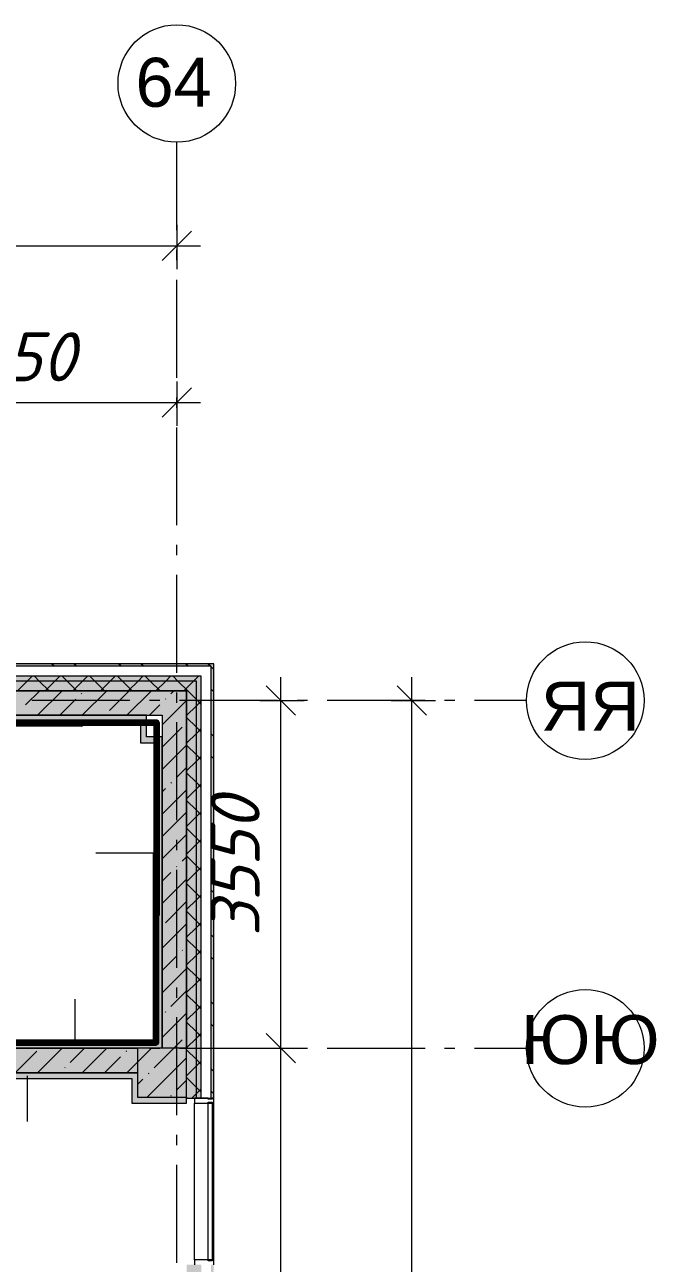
# Model space of a CAD drawing. Header units: millimetres. Extents: x -537608 to 253996, y -217170 to 186033.
# Drawn here: x -214928 to -208485, y 173176 to 185821 of the extents above; entities that cross this region are included whole.
import ezdxf

# ---------------------------------------------------------------- set-up
doc = ezdxf.new("R2010")
doc.units = ezdxf.units.MM
doc.layers.add('16) Лак 1.6м', color=160, linetype='Continuous', lineweight=90)
doc.layers.add('PDF _Геометрия', color=7, linetype='Continuous')
doc.layers.add('PDF _Текст', color=7, linetype='Continuous')
doc.layers.add('PDF _Сплошная заливка', color=7, linetype='Continuous', true_color=0xffffff)
doc.styles.add('PDF ArialMT', font='arial.ttf')
doc.styles.add('PDF ISOCPEUR Italic', font='isocpeui.ttf')

msp = doc.modelspace()

# ---------------------------------------------------------------- hatches: boundary and pattern name
at = {"layer": 'PDF _Сплошная заливка', "transparency": 33554559}
h = msp.add_hatch(color=256, dxfattribs=at)
h.paths.add_polyline_path([(-213026.1966, 179270.9029), (-212999.1964, 179270.9029), (-212999.1964, 179297.9009), (-219902.1951, 179297.9009), (-219902.1951, 179270.9029), (-213238.0699, 179270.9029)], flags=0)
h.paths.add_polyline_path([(-224741.5329, 179270.9029), (-224741.5329, 179297.9009), (-225936.532, 179297.9009), (-225936.532, 179270.9029), (-224926.2392, 179270.9029)], flags=0)
h.paths.add_polyline_path([(-220752.1962, 179270.9029), (-220752.1962, 179297.9009), (-223041.5329, 179297.9009), (-223041.5329, 179270.9029), (-221586.7628, 179270.9029)], flags=0)
h.paths.add_polyline_path([(-228265.7155, 179270.9029), (-227636.5321, 179270.9029), (-227636.5321, 179297.9009), (-228831.5332, 179297.9009), (-228831.5332, 179270.9029)], flags=0)
h.paths.add_polyline_path([(-230531.5312, 179270.9029), (-230531.5312, 179297.9009), (-231726.5323, 179297.9009), (-231726.5323, 179270.9029), (-231605.1918, 179270.9029)], flags=0)
h.paths.add_polyline_path([(-234109.8002, 179270.9029), (-233426.5324, 179270.9029), (-233426.5324, 179297.9009), (-234621.5314, 179297.9009), (-234621.5314, 179270.9029)], flags=0)
h.paths.add_polyline_path([(-236321.5315, 179270.9029), (-236321.5315, 179297.9009), (-237516.5305, 179297.9009), (-237516.5305, 179270.9029), (-236614.4085, 179270.9029)], flags=0)
h.paths.add_polyline_path([(-239216.5305, 179270.9029), (-239216.5305, 179297.9009), (-242926.19, 179297.9009), (-242926.19, 179270.9029), (-239953.8848, 179270.9029)], flags=0)
h.paths.add_polyline_path([(-245926.1886, 179270.9029), (-244626.1922, 179270.9029), (-244626.1922, 179297.9009), (-245926.1886, 179297.9009)], flags=0)
h.paths.add_polyline_path([(-248302.5757, 179270.9029), (-247626.1909, 179270.9029), (-247626.1909, 179297.9009), (-248926.1873, 179297.9009), (-248926.1873, 179270.9029)], flags=0)
h.paths.add_polyline_path([(-251926.1902, 179270.9029), (-250626.1895, 179270.9029), (-250626.1895, 179297.9009), (-251926.1902, 179297.9009)], flags=0)
h.paths.add_polyline_path([(-256651.2687, 179270.9029), (-256626.1868, 179270.9029), (-256626.1868, 179297.9009), (-257926.1874, 179297.9009), (-257926.1874, 179270.9029)], flags=0)
h.paths.add_polyline_path([(-254926.1888, 179270.9029), (-253626.1881, 179270.9029), (-253626.1881, 179297.9009), (-254926.1888, 179297.9009)], flags=0)
h.paths.add_polyline_path([(-264476.1869, 179270.9029), (-262626.1883, 179270.9029), (-262626.1883, 179297.9009), (-264576.1872, 179297.9009), (-264576.1872, 179270.9029)], flags=0)
h.paths.add_polyline_path([(-259626.1854, 179270.9029), (-259626.1854, 179297.9009), (-260926.1861, 179297.9009), (-260926.1861, 179270.9029), (-259990.745, 179270.9029)], flags=0)
h = msp.add_hatch(color=256, dxfattribs=at)
h.paths.add_polyline_path([(-212999.1964, 140391.2579), (-212999.1964, 140911.2581), (-213026.1966, 140911.2581), (-213026.1966, 140391.2579)], flags=0)
h.paths.add_polyline_path([(-213026.1966, 141761.2576), (-212999.1964, 141761.2576), (-212999.1964, 149311.2565), (-213026.1966, 149311.2565), (-213026.1966, 143549.4642)], flags=0)
h.paths.add_polyline_path([(-212999.1964, 162961.253), (-212999.1964, 164261.2537), (-213026.1966, 164261.2537), (-213026.1966, 162961.253)], flags=0)
h.paths.add_polyline_path([(-212999.1964, 165961.2517), (-212999.1964, 167261.2524), (-213026.1966, 167261.2524), (-213026.1966, 165961.2517)], flags=0)
h.paths.add_polyline_path([(-212999.1964, 168961.2525), (-212999.1964, 170261.2532), (-213026.1966, 170261.2532), (-213026.1966, 168961.2525)], flags=0)
h.paths.add_polyline_path([(-213026.1966, 171961.2511), (-212999.1964, 171961.2511), (-212999.1964, 173161.2514), (-213026.1966, 173161.2514)], flags=0)
h.paths.add_polyline_path([(-212999.1964, 174861.2493), (-212999.1964, 179270.9029), (-213026.1966, 179270.9029), (-213026.1966, 174861.2493)], flags=0)
h = msp.add_hatch(color=256, dxfattribs=at)
h.paths.add_polyline_path([(-213176.1955, 179120.9023), (-213126.1959, 179120.9023), (-213126.1959, 179170.9025), (-219902.1951, 179170.9025), (-219902.1951, 179120.9023), (-213238.0699, 179120.9023)], flags=0)
h.paths.add_polyline_path([(-223041.5329, 179120.9023), (-220752.1962, 179120.9023), (-220752.1962, 179170.9025), (-223041.5329, 179170.9025)], flags=0)
h.paths.add_polyline_path([(-224741.5329, 179120.9023), (-224741.5329, 179170.9025), (-225936.532, 179170.9025), (-225936.532, 179120.9023), (-224926.2392, 179120.9023)], flags=0)
h.paths.add_polyline_path([(-228265.7155, 179120.9023), (-227636.5321, 179120.9023), (-227636.5321, 179170.9025), (-228831.5332, 179170.9025), (-228831.5332, 179120.9023)], flags=0)
h.paths.add_polyline_path([(-234109.8002, 179120.9023), (-233426.5324, 179120.9023), (-233426.5324, 179170.9025), (-234621.5314, 179170.9025), (-234621.5314, 179120.9023)], flags=0)
h.paths.add_polyline_path([(-231605.1918, 179120.9023), (-230531.5312, 179120.9023), (-230531.5312, 179170.9025), (-231726.5323, 179170.9025), (-231726.5323, 179120.9023)], flags=0)
h.paths.add_polyline_path([(-236321.5315, 179120.9023), (-236321.5315, 179170.9025), (-237516.5305, 179170.9025), (-237516.5305, 179120.9023), (-236614.4085, 179120.9023)], flags=0)
h.paths.add_polyline_path([(-239216.5305, 179120.9023), (-239216.5305, 179170.9025), (-242926.19, 179170.9025), (-242926.19, 179120.9023), (-239953.8848, 179120.9023)], flags=0)
h.paths.add_polyline_path([(-248926.1873, 179120.9023), (-247626.1909, 179120.9023), (-247626.1909, 179170.9025), (-248926.1873, 179170.9025)], flags=0)
h.paths.add_polyline_path([(-244626.1922, 179120.9023), (-244626.1922, 179170.9025), (-245926.1886, 179170.9025), (-245926.1886, 179120.9023), (-244963.0993, 179120.9023)], flags=0)
h.paths.add_polyline_path([(-250626.1895, 179120.9023), (-250626.1895, 179170.9025), (-251926.1902, 179170.9025), (-251926.1902, 179120.9023), (-251642.052, 179120.9023)], flags=0)
h.paths.add_polyline_path([(-254926.1888, 179120.9023), (-253626.1881, 179120.9023), (-253626.1881, 179170.9025), (-254926.1888, 179170.9025)], flags=0)
h.paths.add_polyline_path([(-256626.1868, 179120.9023), (-256626.1868, 179170.9025), (-257926.1874, 179170.9025), (-257926.1874, 179120.9023), (-256651.2687, 179120.9023)], flags=0)
h.paths.add_polyline_path([(-259626.1854, 179120.9023), (-259626.1854, 179170.9025), (-260926.1861, 179170.9025), (-260926.1861, 179120.9023), (-259990.745, 179120.9023)], flags=0)
h.paths.add_polyline_path([(-263330.2213, 179120.9023), (-262626.1883, 179120.9023), (-262626.1883, 179170.9025), (-264426.1867, 179170.9025), (-264426.1867, 179120.9023), (-264326.1863, 179120.9023)], flags=0)
h = msp.add_hatch(color=256, dxfattribs=at)
h.paths.add_polyline_path([(-213176.1955, 179020.9019), (-213176.1955, 179120.9023), (-219902.1951, 179120.9023), (-219902.1951, 179020.9019), (-213238.0699, 179020.9019)], flags=0)
h.paths.add_polyline_path([(-220752.1962, 179020.9019), (-220752.1962, 179120.9023), (-223041.5329, 179120.9023), (-223041.5329, 179020.9019), (-221026.1962, 179020.9019)], flags=0)
h.paths.add_polyline_path([(-225936.532, 179020.9019), (-224741.5329, 179020.9019), (-224741.5329, 179120.9023), (-225936.532, 179120.9023)], flags=0)
h.paths.add_polyline_path([(-228831.5332, 179020.9019), (-227636.5321, 179020.9019), (-227636.5321, 179120.9023), (-228831.5332, 179120.9023)], flags=0)
h.paths.add_polyline_path([(-230531.5312, 179020.9019), (-230531.5312, 179120.9023), (-231726.5323, 179120.9023), (-231726.5323, 179020.9019), (-231605.1918, 179020.9019)], flags=0)
h.paths.add_polyline_path([(-234621.5314, 179020.9019), (-233426.5324, 179020.9019), (-233426.5324, 179120.9023), (-234621.5314, 179120.9023)], flags=0)
h.paths.add_polyline_path([(-236321.5315, 179020.9019), (-236321.5315, 179120.9023), (-237516.5305, 179120.9023), (-237516.5305, 179020.9019), (-236614.4085, 179020.9019)], flags=0)
h.paths.add_polyline_path([(-239216.5305, 179020.9019), (-239216.5305, 179120.9023), (-242926.19, 179120.9023), (-242926.19, 179020.9019), (-239953.8848, 179020.9019)], flags=0)
h.paths.add_polyline_path([(-244626.1922, 179020.9019), (-244626.1922, 179120.9023), (-245926.1886, 179120.9023), (-245926.1886, 179020.9019), (-244963.0993, 179020.9019)], flags=0)
h.paths.add_polyline_path([(-247626.1909, 179020.9019), (-247626.1909, 179120.9023), (-248926.1873, 179120.9023), (-248926.1873, 179020.9019), (-248302.5757, 179020.9019)], flags=0)
h.paths.add_polyline_path([(-250626.1895, 179020.9019), (-250626.1895, 179120.9023), (-251926.1902, 179120.9023), (-251926.1902, 179020.9019), (-251642.052, 179020.9019)], flags=0)
h.paths.add_polyline_path([(-253626.1881, 179020.9019), (-253626.1881, 179120.9023), (-254926.1888, 179120.9023), (-254926.1888, 179020.9019)], flags=0)
h.paths.add_polyline_path([(-256651.2687, 179020.9019), (-256626.1868, 179020.9019), (-256626.1868, 179120.9023), (-257926.1874, 179120.9023), (-257926.1874, 179020.9019)], flags=0)
h.paths.add_polyline_path([(-259990.745, 179020.9019), (-259626.1854, 179020.9019), (-259626.1854, 179120.9023), (-260926.1861, 179120.9023), (-260926.1861, 179020.9019)], flags=0)
h.paths.add_polyline_path([(-263330.2213, 179020.9019), (-262626.1883, 179020.9019), (-262626.1883, 179120.9023), (-264326.1863, 179120.9023), (-264326.1863, 179021.2507), (-263526.1875, 179020.9019)], flags=0)
h = msp.add_hatch(color=256, dxfattribs=at)
h.paths.add_polyline_path([(-213176.1955, 140391.2579), (-213126.1959, 140391.2579), (-213126.1959, 140911.2581), (-213176.1955, 140911.2581), (-213176.1955, 140717.6694)], flags=0)
h.paths.add_polyline_path([(-213176.1955, 141761.2576), (-213126.1959, 141761.2576), (-213126.1959, 149311.2565), (-213176.1955, 149311.2565), (-213176.1955, 143549.4642)], flags=0)
h.paths.add_polyline_path([(-213176.1955, 162961.253), (-213126.1959, 162961.253), (-213126.1959, 164261.2537), (-213176.1955, 164261.2537), (-213176.1955, 163372.0366)], flags=0)
h.paths.add_polyline_path([(-213176.1955, 165961.2517), (-213126.1959, 165961.2517), (-213126.1959, 167261.2524), (-213176.1955, 167261.2524), (-213176.1955, 166203.8314)], flags=0)
h.paths.add_polyline_path([(-213176.1955, 168961.2525), (-213126.1959, 168961.2525), (-213126.1959, 170261.2532), (-213176.1955, 170261.2532), (-213176.1955, 169035.6284)], flags=0)
h.paths.add_polyline_path([(-213126.1959, 171961.2511), (-213126.1959, 173161.2514), (-213176.1955, 173161.2514), (-213176.1955, 171961.2511)], flags=0)
h.paths.add_polyline_path([(-213176.1955, 174861.2493), (-213126.1959, 174861.2493), (-213126.1959, 179120.9023), (-213176.1955, 179120.9023), (-213176.1955, 177531.0151)], flags=0)
h = msp.add_hatch(color=256, dxfattribs=at)
h.paths.add_polyline_path([(-213276.196, 178770.901), (-213276.196, 179020.9019), (-219827.1948, 179020.9019), (-219827.1948, 178770.901), (-213526.1963, 178770.901)], flags=0)
h.paths.add_polyline_path([(-221026.1962, 178770.901), (-220827.1944, 178770.901), (-220827.1944, 179020.9019), (-221026.1962, 179020.9019), (-221026.1962, 178946.9135)], flags=0)
h = msp.add_hatch(color=256, dxfattribs=at)
h.paths.add_polyline_path([(-213238.0699, 140391.2579), (-213176.1955, 140391.2579), (-213176.1955, 140911.2581), (-213276.196, 140911.2581), (-213276.196, 140391.2579)], flags=0)
h.paths.add_polyline_path([(-213238.0699, 141761.2576), (-213176.1955, 141761.2576), (-213176.1955, 149311.2565), (-213276.196, 149311.2565), (-213276.196, 141761.2576)], flags=0)
h.paths.add_polyline_path([(-213176.1955, 162961.253), (-213176.1955, 164261.2537), (-213276.196, 164261.2537), (-213276.196, 162961.253), (-213238.0699, 162961.253)], flags=0)
h.paths.add_polyline_path([(-213176.1955, 165961.2517), (-213176.1955, 167261.2524), (-213276.196, 167261.2524), (-213276.196, 165961.2517), (-213238.0699, 165961.2517)], flags=0)
h.paths.add_polyline_path([(-213176.1955, 168961.2525), (-213176.1955, 170261.2532), (-213276.196, 170261.2532), (-213276.196, 168961.2525), (-213238.0699, 168961.2525)], flags=0)
h.paths.add_polyline_path([(-213238.0699, 171961.2511), (-213176.1955, 171961.2511), (-213176.1955, 173161.2514), (-213276.196, 173161.2514), (-213276.196, 171961.2511)], flags=0)
h.paths.add_polyline_path([(-213276.196, 174861.2493), (-213176.1955, 174861.2493), (-213176.1955, 179020.9019), (-213276.196, 179020.9019), (-213276.196, 174870.9032)], flags=0)
at = {"layer": 'PDF _Сплошная заливка', "true_color": 0x56bc34, "transparency": 33554559}
h = msp.add_hatch(color=85, dxfattribs=at)
h.paths.add_polyline_path([(-213746.1959, 178710.9024), (-213686.1963, 178710.9024), (-213686.1963, 178770.901), (-219827.1948, 178770.901), (-219827.1948, 178710.9024), (-214907.808, 178710.9024)], flags=0)
h.paths.add_polyline_path([(-220966.1955, 178710.9024), (-220827.1944, 178710.9024), (-220827.1944, 178770.901), (-221026.1962, 178770.901), (-221026.1962, 178710.9024)], flags=0)
for points in [[(-213586.1959, 175370.9051), (-213526.1963, 175370.9051), (-213526.1963, 178550.9036), (-213586.1959, 178550.9036), (-213586.1959, 175430.9036)], [(-213586.1959, 175370.9051), (-213586.1959, 175430.9036), (-221026.1962, 175430.9036), (-221026.1962, 175370.9051), (-213776.1962, 175370.9051)]]:
    msp.add_hatch(color=85, dxfattribs=at).paths.add_polyline_path(points)
at = {"layer": 'PDF _Сплошная заливка', "transparency": 33554559}
msp.add_hatch(color=256, dxfattribs=at).paths.add_polyline_path([(-218796.1949, 175120.9041), (-213776.1962, 175120.9041), (-213776.1962, 175370.9051), (-220776.1952, 175370.9051), (-220776.1952, 175120.9041), (-218856.1956, 175120.9041)])
at = {"layer": 'PDF _Сплошная заливка', "true_color": 0xff7d7d, "transparency": 33554559}
msp.add_hatch(color=11, dxfattribs=at).paths.add_polyline_path([(-213836.1964, 175060.9013), (-213776.1962, 175060.9013), (-213776.1962, 175120.9041), (-220716.1945, 175120.9041), (-220716.1945, 175060.9013), (-214907.808, 175060.9013)])

# ---------------------------------------------------------------- linework, layer by layer
at = {"layer": '16) Лак 1.6м'}
for points in [[(-219022.9949, 178696.8489), (-213582.9981, 178696.8489), (-213582.9981, 176725.7381)], [(-220966.1955, 176871.251), (-220966.1955, 175430.9036), (-213586.1959, 175430.9036), (-213586.1959, 177362.2149)]]:
    msp.add_lwpolyline(points, dxfattribs=at)
at = {"layer": 'PDF _Геометрия', "color": 253, "lineweight": 9, "true_color": 0xaaaaaa}
for p, q in [((-213376.1958, 183722.4917), (-213376.1958, 184621.1603)), ((-213376.1958, 183416.6603), (-213376.1958, 183522.4909)), ((-213376.1958, 182216.66), (-213376.1958, 183216.6595)), ((-213376.1958, 181910.8243), (-213376.1958, 182016.6593)), ((-213376.1958, 180710.8284), (-213376.1958, 181710.8279)), ((-213376.1958, 180404.9927), (-213376.1958, 180510.8276)), ((-213376.1958, 179204.9924), (-213376.1958, 180204.9919)), ((-213376.1958, 178899.161), (-213376.1958, 179004.9916)), ((-213855.4594, 178921.2504), (-214855.4589, 178921.2504)), ((-213549.6259, 178921.2504), (-213655.4602, 178921.2504)), ((-212349.6267, 178921.2504), (-213349.6262, 178921.2504)), ((-212043.7937, 178921.2504), (-212149.627, 178921.2504)), ((-210843.7944, 178921.2504), (-211843.7934, 178921.2504)), ((-210537.9604, 178921.2504), (-210643.7926, 178921.2504)), ((-209808.2351, 178921.2504), (-210337.9607, 178921.2504)), ((-213376.1958, 177699.1607), (-213376.1958, 178699.1602)), ((-213376.1958, 177393.3251), (-213376.1958, 177499.16)), ((-213376.1958, 176193.329), (-213376.1958, 177193.3286)), ((-213376.1958, 175887.4934), (-213376.1958, 175993.3283)), ((-213376.1958, 174687.493), (-213376.1958, 175687.4926)), ((-214855.4589, 175370.9051), (-213855.4594, 175370.9051)), ((-213655.4602, 175370.9051), (-213549.6259, 175370.9051)), ((-213349.6262, 175370.9051), (-212349.6267, 175370.9051)), ((-212149.627, 175370.9051), (-212043.7937, 175370.9051)), ((-211843.7934, 175370.9051), (-210843.7944, 175370.9051)), ((-210643.7926, 175370.9051), (-210537.9604, 175370.9051)), ((-210337.9607, 175370.9051), (-209808.2351, 175370.9051)), ((-213376.1958, 174381.6617), (-213376.1958, 174487.4923)), ((-213376.1958, 173181.6614), (-213376.1958, 174181.6609))]:
    msp.add_line(p, q, dxfattribs=at)
at = {"layer": 'PDF _Геометрия', "lineweight": 9}
for p, q in [((-213376.1958, 183777.646), (-213376.1958, 183565.5155)), ((-317116.1758, 183565.5155), (-213136.1964, 183565.5155)), ((-213376.1958, 183565.5155), (-213376.1958, 183325.5172)), ((-213376.1958, 182177.6485), (-213376.1958, 181965.518)), ((-217026.1958, 181965.518), (-213136.1964, 181965.518)), ((-213376.1958, 181965.518), (-213376.1958, 181725.5153)), ((-212999.1964, 179297.9009), (-219902.1951, 179297.9009)), ((-213026.1966, 179270.9029), (-219902.1951, 179270.9029)), ((-213026.1966, 179170.9025), (-213026.1966, 179270.9029)), ((-212999.1964, 179270.9029), (-212999.1964, 179297.9009)), ((-212999.1964, 179170.9025), (-212999.1964, 179270.9029)), ((-213126.1959, 179170.9025), (-219902.1951, 179170.9025)), ((-213176.1955, 179120.9023), (-219902.1951, 179120.9023)), ((-215003.3669, 179020.9019), (-214903.3664, 179120.9023)), ((-214903.3664, 179120.9023), (-214853.3663, 179170.9025)), ((-214779.2293, 179120.9023), (-214829.2295, 179170.9025)), ((-214679.2289, 179020.9019), (-214779.2293, 179120.9023)), ((-214720.5226, 179020.9019), (-214620.5243, 179120.9023)), ((-214620.5243, 179120.9023), (-214570.5242, 179170.9025)), ((-214496.385, 179120.9023), (-214546.3853, 179170.9025)), ((-214396.3868, 179020.9019), (-214496.385, 179120.9023)), ((-214437.6805, 179020.9019), (-214337.6801, 179120.9023)), ((-214337.6801, 179120.9023), (-214287.6799, 179170.9025)), ((-214213.5435, 179120.9023), (-214263.5431, 179170.9025)), ((-214113.5436, 179020.9019), (-214213.5435, 179120.9023)), ((-214154.8383, 179020.9019), (-214054.838, 179120.9023)), ((-214054.838, 179120.9023), (-214004.8378, 179170.9025)), ((-213930.7008, 179120.9023), (-213980.6994, 179170.9025)), ((-213830.7004, 179020.9019), (-213930.7008, 179120.9023)), ((-213871.9952, 179020.9019), (-213771.9947, 179120.9023)), ((-213771.9947, 179120.9023), (-213721.9956, 179170.9025)), ((-213647.8576, 179120.9023), (-213697.8578, 179170.9025)), ((-213547.8583, 179020.9019), (-213647.8576, 179120.9023)), ((-213589.1536, 179020.9019), (-213489.1521, 179120.9023)), ((-213489.1521, 179120.9023), (-213439.1519, 179170.9025)), ((-213365.0155, 179120.9023), (-213415.0146, 179170.9025)), ((-213265.0151, 179020.9019), (-213365.0155, 179120.9023)), ((-213306.3093, 179020.9019), (-213206.3094, 179120.9023)), ((-213206.3094, 179120.9023), (-213156.3103, 179170.9025)), ((-213176.1955, 179020.9019), (-213176.1955, 179120.9023)), ((-213126.1959, 179164.9259), (-213132.1725, 179170.9025)), ((-213126.1959, 179120.9023), (-213126.1959, 179170.9025)), ((-213126.1959, 179020.9019), (-213126.1959, 179120.9023)), ((-213026.1966, 179020.9019), (-213026.1966, 179170.9025)), ((-212999.1964, 179120.9023), (-212999.1964, 179170.9025)), ((-212999.1964, 179020.9019), (-212999.1964, 179120.9023)), ((-212315.765, 175370.9051), (-212315.765, 179161.2487)), ((-210977.27, 91281.2687), (-210977.27, 179161.2487)), ((-219902.1951, 179020.9019), (-213276.196, 179020.9019)), ((-213276.196, 179020.9019), (-219827.1948, 179020.9019)), ((-214919.0507, 178877.1493), (-214775.2959, 179020.9019)), ((-214797.1979, 178770.901), (-214547.1969, 179020.9019)), ((-214569.0989, 178770.901), (-214405.8297, 178934.1723)), ((-214348.8044, 178991.1955), (-214344.0636, 178995.9406)), ((-214340.9999, 178770.901), (-214091, 179020.9019)), ((-214063.6812, 178820.1218), (-213862.9022, 179020.9019)), ((-213884.8031, 178770.901), (-213634.8026, 179020.9019)), ((-213493.4344, 178934.1723), (-213488.6935, 178938.9132)), ((-213436.4107, 178991.1955), (-213406.7048, 179020.9019)), ((-213428.6057, 178770.901), (-213276.196, 178923.3128)), ((-213276.196, 179020.9019), (-213276.196, 175370.9051)), ((-213276.196, 178770.901), (-213276.196, 179020.9019)), ((-213176.1955, 178932.084), (-213265.0151, 179020.9019)), ((-213176.1955, 174861.2493), (-213176.1955, 179020.9019)), ((-213126.1959, 178882.0838), (-213176.1955, 178932.084)), ((-213126.1959, 174861.2493), (-213126.1959, 179020.9019)), ((-213026.1966, 174861.2493), (-213026.1966, 179020.9019)), ((-212999.1964, 174861.2493), (-212999.1964, 179020.9019)), ((-213656.7052, 178770.901), (-213550.4601, 178877.1493)), ((-213276.196, 178768.1753), (-213176.1955, 178868.1757)), ((-213176.1955, 178868.1757), (-213126.1959, 178918.1716)), ((-212527.8966, 178921.2504), (-212315.765, 178921.2504)), ((-212315.765, 178921.2504), (-212075.7645, 178921.2504)), ((-211189.4033, 178921.2504), (-210977.27, 178921.2504)), ((-210977.27, 178921.2504), (-210737.2711, 178921.2504)), ((-219827.1948, 178770.901), (-213686.1963, 178770.901)), ((-213686.1963, 178770.901), (-219827.1948, 178770.901)), ((-219827.1948, 178710.9024), (-213746.1959, 178710.9024)), ((-219267.9049, 178700.9042), (-214347.9044, 178700.9042)), ((-213746.1959, 178710.9024), (-213746.1959, 178550.9036)), ((-213686.1963, 178770.901), (-213526.1963, 178770.901)), ((-213686.1963, 178710.9024), (-213686.1963, 178770.901)), ((-213686.1963, 178550.9036), (-213686.1963, 178710.9024)), ((-213526.1963, 178673.3119), (-213428.6057, 178770.901)), ((-213526.1963, 178770.901), (-213526.1963, 178550.9036)), ((-213276.196, 175370.9051), (-213276.196, 178770.901)), ((-213176.1955, 178649.2419), (-213276.196, 178749.2422)), ((-214347.9044, 178660.9023), (-219267.9049, 178660.9023)), ((-213746.1959, 178550.9036), (-213746.1959, 178490.9008)), ((-213586.1959, 178550.9036), (-213686.1963, 178550.9036)), ((-213526.1963, 178550.9036), (-213586.1959, 178550.9036)), ((-213526.1963, 178445.2151), (-213322.3612, 178649.0481)), ((-213526.1963, 178550.9036), (-213526.1963, 175370.9051)), ((-213526.1963, 175370.9051), (-213526.1963, 178550.9036)), ((-213276.196, 178485.3289), (-213176.1955, 178585.3293)), ((-213126.1959, 178599.2416), (-213176.1955, 178649.2419)), ((-213176.1955, 178585.3293), (-213126.1959, 178635.3295)), ((-213746.1959, 178490.9008), (-213586.1959, 178490.9008)), ((-213586.1959, 178490.9008), (-213586.1959, 175430.9036)), ((-213526.1963, 178217.114), (-213276.196, 178467.1149)), ((-213176.1955, 178366.3997), (-213276.196, 178466.4001)), ((-213276.196, 178202.4868), (-213176.1955, 178302.4872)), ((-213126.1959, 178316.3996), (-213176.1955, 178366.3997)), ((-213176.1955, 178302.4872), (-213126.1959, 178352.4874)), ((-213379.3854, 178135.8271), (-213276.196, 178239.0181)), ((-213176.1955, 178083.5576), (-213276.196, 178183.5538)), ((-213436.4107, 178078.8039), (-213431.6693, 178083.5447)), ((-213126.1959, 178033.5575), (-213176.1955, 178083.5576)), ((-213176.1955, 178019.645), (-213126.1959, 178069.6453)), ((-213526.1963, 177989.0171), (-213493.4344, 178021.7765)), ((-213526.1963, 177760.9203), (-213276.196, 178010.917)), ((-213276.196, 177919.6447), (-213176.1955, 178019.645)), ((-213176.1955, 177800.7112), (-213276.196, 177900.7116)), ((-213126.1959, 177750.7154), (-213176.1955, 177800.7112)), ((-213176.1955, 177736.8029), (-213126.1959, 177786.8031)), ((-213526.1963, 177532.8192), (-213276.196, 177782.8202)), ((-213276.196, 177636.8026), (-213176.1955, 177736.8029)), ((-213526.1963, 177304.7224), (-213276.196, 177554.7233)), ((-213176.1955, 177517.8691), (-213276.196, 177617.8695)), ((-213276.196, 177353.9604), (-213176.1955, 177453.9609)), ((-213126.1959, 177467.8689), (-213176.1955, 177517.8691)), ((-213176.1955, 177453.9609), (-213126.1959, 177503.961)), ((-213556.1967, 177362.2149), (-214203.8568, 177362.2149)), ((-213322.3612, 177280.4586), (-213276.196, 177326.6222)), ((-213176.1955, 177235.027), (-213276.196, 177335.0274)), ((-213526.1963, 177076.6256), (-213436.4107, 177166.4081)), ((-213379.3854, 177223.4355), (-213374.6446, 177228.1763)), ((-213276.196, 177071.1183), (-213176.1955, 177171.1187)), ((-213126.1959, 177185.0268), (-213176.1955, 177235.027)), ((-213176.1955, 177171.1187), (-213126.1959, 177221.1189)), ((-213526.1963, 176848.5244), (-213276.196, 177098.5255)), ((-213176.1955, 176952.1849), (-213276.196, 177052.1852)), ((-213126.1959, 176902.1847), (-213176.1955, 176952.1849)), ((-213176.1955, 176888.2766), (-213126.1959, 176938.2768)), ((-213493.4344, 176653.187), (-213276.196, 176870.4286)), ((-213276.196, 176788.2762), (-213176.1955, 176888.2766)), ((-213176.1955, 176669.3428), (-213276.196, 176769.3431)), ((-213126.1959, 176619.3425), (-213176.1955, 176669.3428)), ((-213176.1955, 176605.4302), (-213126.1959, 176655.4304)), ((-213526.1963, 176392.3266), (-213276.196, 176642.3275)), ((-213276.196, 176505.4341), (-213176.1955, 176605.4302)), ((-213176.1955, 176386.5006), (-213276.196, 176486.5011)), ((-213526.1963, 176164.2297), (-213379.3854, 176311.0396)), ((-213322.3612, 176368.0628), (-213317.6193, 176372.8078)), ((-213276.196, 176222.5877), (-213176.1955, 176322.588)), ((-213126.1959, 176336.5005), (-213176.1955, 176386.5006)), ((-213176.1955, 176322.588), (-213126.1959, 176372.5883)), ((-213526.1963, 175936.1329), (-213276.196, 176186.1295)), ((-213176.1955, 176103.6585), (-213276.196, 176203.6589)), ((-213276.196, 175939.7456), (-213176.1955, 176039.7459)), ((-213126.1959, 176053.6584), (-213176.1955, 176103.6585)), ((-213176.1955, 176039.7459), (-213126.1959, 176089.7461)), ((-213436.4107, 175797.8186), (-213276.196, 175958.0328)), ((-213176.1955, 175820.8164), (-213276.196, 175920.8125)), ((-214413.6535, 175400.9044), (-214413.6535, 175872.3926)), ((-213126.1959, 175770.8162), (-213176.1955, 175820.8164)), ((-213176.1955, 175756.9039), (-213126.1959, 175806.904)), ((-213526.1963, 175479.9349), (-213276.196, 175729.936)), ((-213493.4344, 175740.7954), (-213488.6935, 175745.5362)), ((-213276.196, 175656.9034), (-213176.1955, 175756.9039)), ((-213176.1955, 175537.97), (-213276.196, 175637.9704)), ((-213126.1959, 175487.9698), (-213176.1955, 175537.97)), ((-213176.1955, 175474.0617), (-213126.1959, 175524.0619)), ((-213586.1959, 175430.9036), (-221026.1962, 175430.9036)), ((-213407.1284, 175370.9051), (-213322.3612, 175455.6712)), ((-213276.196, 175374.0613), (-213176.1955, 175474.0617)), ((-213776.1962, 175370.9051), (-220776.1952, 175370.9051)), ((-220776.1952, 175370.9051), (-213776.1962, 175370.9051)), ((-215025.7188, 175120.9041), (-214805.0023, 175341.6206)), ((-214797.622, 175120.9041), (-214547.621, 175370.9051)), ((-214462.855, 175227.5744), (-214319.5221, 175370.9051)), ((-214341.424, 175120.9041), (-214091.4242, 175370.9051)), ((-214113.3262, 175120.9041), (-213949.6317, 175284.5975)), ((-213892.6075, 175341.6206), (-213887.8656, 175346.3614)), ((-213776.1962, 175229.934), (-213635.2273, 175370.9051)), ((-213276.196, 175370.9051), (-213776.1962, 175370.9051)), ((-213776.1962, 175370.9051), (-213776.1962, 174870.9032)), ((-213679.0302, 174870.9032), (-213276.196, 175273.738)), ((-213607.4843, 175170.5469), (-213407.1284, 175370.9051)), ((-213276.196, 174870.9032), (-213276.196, 175370.9051)), ((-213176.1955, 175255.1279), (-213276.196, 175355.1282)), ((-212527.8966, 175370.9051), (-212315.765, 175370.9051)), ((-212315.765, 168921.2528), (-212315.765, 175370.9051)), ((-212315.765, 175370.9051), (-212075.7645, 175370.9051)), ((-214519.8781, 175170.5469), (-214515.1372, 175175.2877)), ((-213885.2272, 175120.9041), (-213776.1962, 175229.934)), ((-213276.196, 175091.2192), (-213176.1955, 175191.2196)), ((-213126.1959, 175205.1277), (-213176.1955, 175255.1279)), ((-213176.1955, 175191.2196), (-213126.1959, 175241.2198)), ((-213776.1962, 175120.9041), (-220716.1945, 175120.9041)), ((-220716.1945, 175060.9013), (-213836.1964, 175060.9013)), ((-216096.1953, 175120.9041), (-213776.1962, 175120.9041)), ((-214901.9757, 175090.9049), (-214901.9757, 174624.7517)), ((-213836.1964, 175060.9013), (-213836.1964, 174810.9047)), ((-213776.1962, 175001.8372), (-213721.5338, 175056.4964)), ((-213664.5086, 175113.5238), (-213659.7677, 175118.2647)), ((-213379.3854, 174942.4501), (-213276.196, 175045.6369)), ((-213176.1955, 174972.2858), (-213276.196, 175072.2861)), ((-213436.4107, 174885.4227), (-213431.6693, 174890.1678)), ((-213223.3221, 174861.2493), (-213176.1955, 174908.3775)), ((-213126.1959, 174922.2855), (-213176.1955, 174972.2858)), ((-213176.1955, 174908.3775), (-213126.1959, 174958.3777)), ((-213836.1964, 174810.9047), (-213776.1962, 174810.9047)), ((-213776.1962, 174870.9032), (-213276.196, 174870.9032)), ((-213776.1962, 174810.9047), (-213276.196, 174810.9047)), ((-213276.196, 174810.9047), (-213276.196, 174870.9032)), ((-213276.196, 174870.9032), (-213276.196, 174861.2493)), ((-213276.196, 174861.2493), (-213176.1955, 174861.2493)), ((-213056.1958, 174861.2493), (-213196.196, 174861.2493)), ((-213196.196, 174861.2493), (-213196.196, 174811.2492)), ((-213196.196, 174811.2492), (-213056.1958, 174811.2492)), ((-213196.196, 173211.2516), (-213196.196, 174811.2492)), ((-213176.1955, 174861.2493), (-213126.1959, 174861.2493)), ((-213126.1959, 174861.2493), (-213026.1966, 174861.2493)), ((-213056.1958, 174851.251), (-213056.1958, 174861.2493)), ((-213016.1956, 174851.251), (-213056.1958, 174851.251)), ((-213056.1958, 174811.2492), (-213056.1958, 174821.2518)), ((-213056.1958, 174821.2518), (-213016.1956, 174821.2518)), ((-213056.1958, 174811.2492), (-213016.1956, 174811.2492)), ((-213056.1958, 173211.2516), (-213056.1958, 174811.2492)), ((-213026.1966, 174861.2493), (-212999.1964, 174861.2493)), ((-213016.1956, 174861.2493), (-213016.1956, 174851.251)), ((-212999.1964, 174861.2493), (-213016.1956, 174861.2493)), ((-213016.1956, 174821.2518), (-213016.1956, 174811.2492)), ((-213016.1956, 174811.2492), (-212999.1964, 174811.2492)), ((-213016.1956, 174811.2492), (-213016.1956, 173211.2516)), ((-212999.1964, 174811.2492), (-212999.1964, 174861.2493)), ((-212999.1964, 173211.2516), (-212999.1964, 174811.2492)), ((-213056.1958, 173211.2516), (-213196.196, 173211.2516)), ((-213196.196, 173211.2516), (-213196.196, 173161.2514)), ((-213056.1958, 173201.2533), (-213056.1958, 173211.2516)), ((-213016.1956, 173211.2516), (-213056.1958, 173211.2516)), ((-213016.1956, 173201.2533), (-213056.1958, 173201.2533)), ((-212999.1964, 173211.2516), (-213016.1956, 173211.2516)), ((-213016.1956, 173211.2516), (-213016.1956, 173201.2533)), ((-212999.1964, 173161.2514), (-212999.1964, 173211.2516))]:
    msp.add_line(p, q, dxfattribs=at)
at = {"layer": 'PDF _Геометрия', "lineweight": 20}
for p, q in [((-213226.1958, 183715.5161), (-213376.1958, 183565.5155)), ((-213376.1958, 183565.5155), (-213526.1963, 183415.515)), ((-213226.1958, 182115.5143), (-213376.1958, 181965.518)), ((-213376.1958, 181965.518), (-213526.1963, 181815.5174)), ((-212465.7645, 179071.2509), (-212315.765, 178921.2504)), ((-211127.2706, 179071.2509), (-210977.27, 178921.2504)), ((-212315.765, 178921.2504), (-212165.7644, 178771.2498)), ((-210977.27, 178921.2504), (-210827.2711, 178771.2498)), ((-212465.7645, 175520.9014), (-212315.765, 175370.9051)), ((-212315.765, 175370.9051), (-212165.7644, 175220.9046))]:
    msp.add_line(p, q, dxfattribs=at)
at = {"layer": 'PDF _Геометрия', "color": 8, "lineweight": 9, "true_color": 0x787878}
for p, q in [((-214628.5097, 179270.9029), (-214655.5099, 179297.9009)), ((-214400.4128, 179270.9029), (-214427.4109, 179297.9009)), ((-213944.2149, 179270.9029), (-213971.2151, 179297.9009)), ((-213716.116, 179270.9029), (-213743.1161, 179297.9009)), ((-213259.9191, 179270.9029), (-213286.9193, 179297.9009)), ((-213031.8217, 179270.9029), (-213058.8203, 179297.9009)), ((-212999.1964, 179238.277), (-213026.1966, 179265.2793)), ((-212999.1964, 179010.1802), (-213026.1966, 179037.1783)), ((-212999.1964, 178553.9823), (-213026.1966, 178580.9846)), ((-212999.1964, 178325.8855), (-213026.1966, 178352.8835)), ((-212999.1964, 177869.6875), (-213026.1966, 177896.6856)), ((-212999.1964, 177641.5908), (-213026.1966, 177668.5888)), ((-212999.1964, 177185.3928), (-213026.1966, 177212.3908)), ((-212999.1964, 176957.2917), (-213026.1966, 176984.294)), ((-212999.1964, 176501.0981), (-213026.1966, 176528.0961)), ((-212999.1964, 176272.997), (-213026.1966, 176299.9993)), ((-212999.1964, 175816.8033), (-213026.1966, 175843.8013)), ((-212999.1964, 175588.7022), (-213026.1966, 175615.7045)), ((-212999.1964, 175132.5043), (-213026.1966, 175159.5066)), ((-212999.1964, 174904.4074), (-213026.1966, 174931.4055))]:
    msp.add_line(p, q, dxfattribs=at)
at = {"layer": 'PDF _Геометрия', "lineweight": 20}
for centre, radius in [((-213376.1958, 185221.1619), 599.999), ((-209208.2348, 178921.2494), 599.9989), ((-209208.2351, 175370.9034), 600.0007)]:
    msp.add_circle(centre, radius, dxfattribs=at)
at = {"layer": 'PDF _Геометрия', "lineweight": 9}
msp.add_arc((-214347.9066, 178680.9032), 20.001, 270.00616416, 89.99383584, dxfattribs=at)
at = {"layer": 'PDF _Сплошная заливка', "color": 85, "lineweight": 35, "true_color": 0x56bc34, "transparency": 33554559}
for points in [[(-213686.1963, 178550.9036), (-213686.1963, 178710.9024), (-213746.1959, 178550.9036), (-213746.1959, 178710.9024)], [(-213586.1959, 178490.9008), (-213586.1959, 178550.9036), (-213746.1959, 178490.9008), (-213746.1959, 178550.9036)]]:
    msp.add_solid(points, dxfattribs=at)
at = {"layer": 'PDF _Сплошная заливка', "lineweight": 35, "transparency": 33554559}
for points in [[(-213276.196, 175370.9051), (-213276.196, 178770.901), (-213526.1963, 175370.9051), (-213526.1963, 178770.901)], [(-213276.196, 174870.9032), (-213276.196, 175370.9051), (-213776.1962, 174870.9032), (-213776.1962, 175370.9051)]]:
    msp.add_solid(points, dxfattribs=at)
at = {"layer": 'PDF _Сплошная заливка', "color": 11, "lineweight": 35, "true_color": 0xff7d7d, "transparency": 33554559}
for points in [[(-213776.1962, 174810.9047), (-213776.1962, 175060.9013), (-213836.1964, 174810.9047), (-213836.1964, 175060.9013)], [(-213276.196, 174810.9047), (-213276.196, 174870.9032), (-213776.1962, 174810.9047), (-213776.1962, 174870.9032)]]:
    msp.add_solid(points, dxfattribs=at)

# ---------------------------------------------------------------- texts
at = {"layer": 'PDF _Текст', "char_height": 500, "attachment_point": 4}
for s, insert, style in [('64', (-213797.7527, 185230.2395), 'PDF ArialMT'), ('3650', (-215833.2766, 182431.0296), 'PDF ISOCPEUR Italic'), ('ЯЯ', (-209661.1755, 178864.9291), 'PDF ArialMT'), ('ЮЮ', (-209862.2936, 175455.6949), 'PDF ArialMT')]:
    msp.add_mtext(s, dxfattribs=dict(at, insert=insert, style=style))
at = {"layer": 'PDF _Текст', "insert": (-212781.2788, 176513.9986), "char_height": 500, "attachment_point": 4, "rotation": 90, "style": 'PDF ISOCPEUR Italic'}
msp.add_mtext('3550', dxfattribs=at)

doc.saveas('drawing.dxf')
